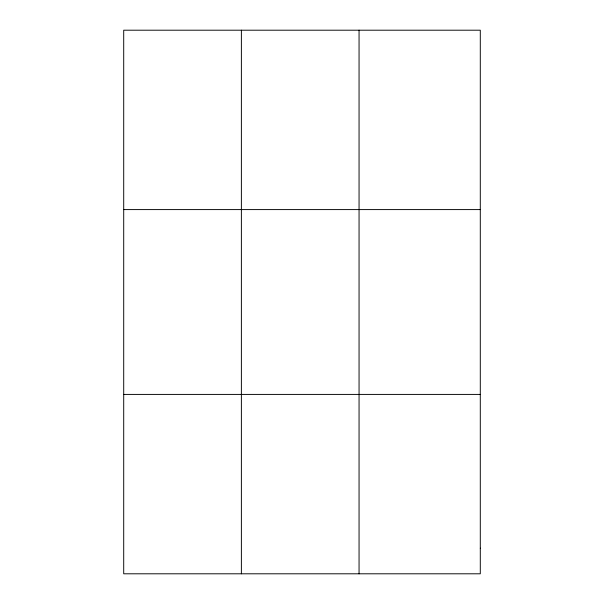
<?xml version="1.0" encoding="UTF-8"?>
<svg xmlns="http://www.w3.org/2000/svg" width="604" height="604" viewBox="0 0 604 604"><rect width="100%" height="100%" fill="white"/><g stroke="black" fill="none" stroke-linecap="round" stroke-linejoin="round"><path stroke-width="0.91" d="M241.381 573.8L241.381 30.2M359.055 573.8L359.055 30.2M123.707 209.588L480.293 209.588M123.707 394.412L480.293 394.412M480.293 548.175L480.293 573.8L123.707 573.8L123.707 30.2L480.293 30.2L480.293 548.175"/></g></svg>
